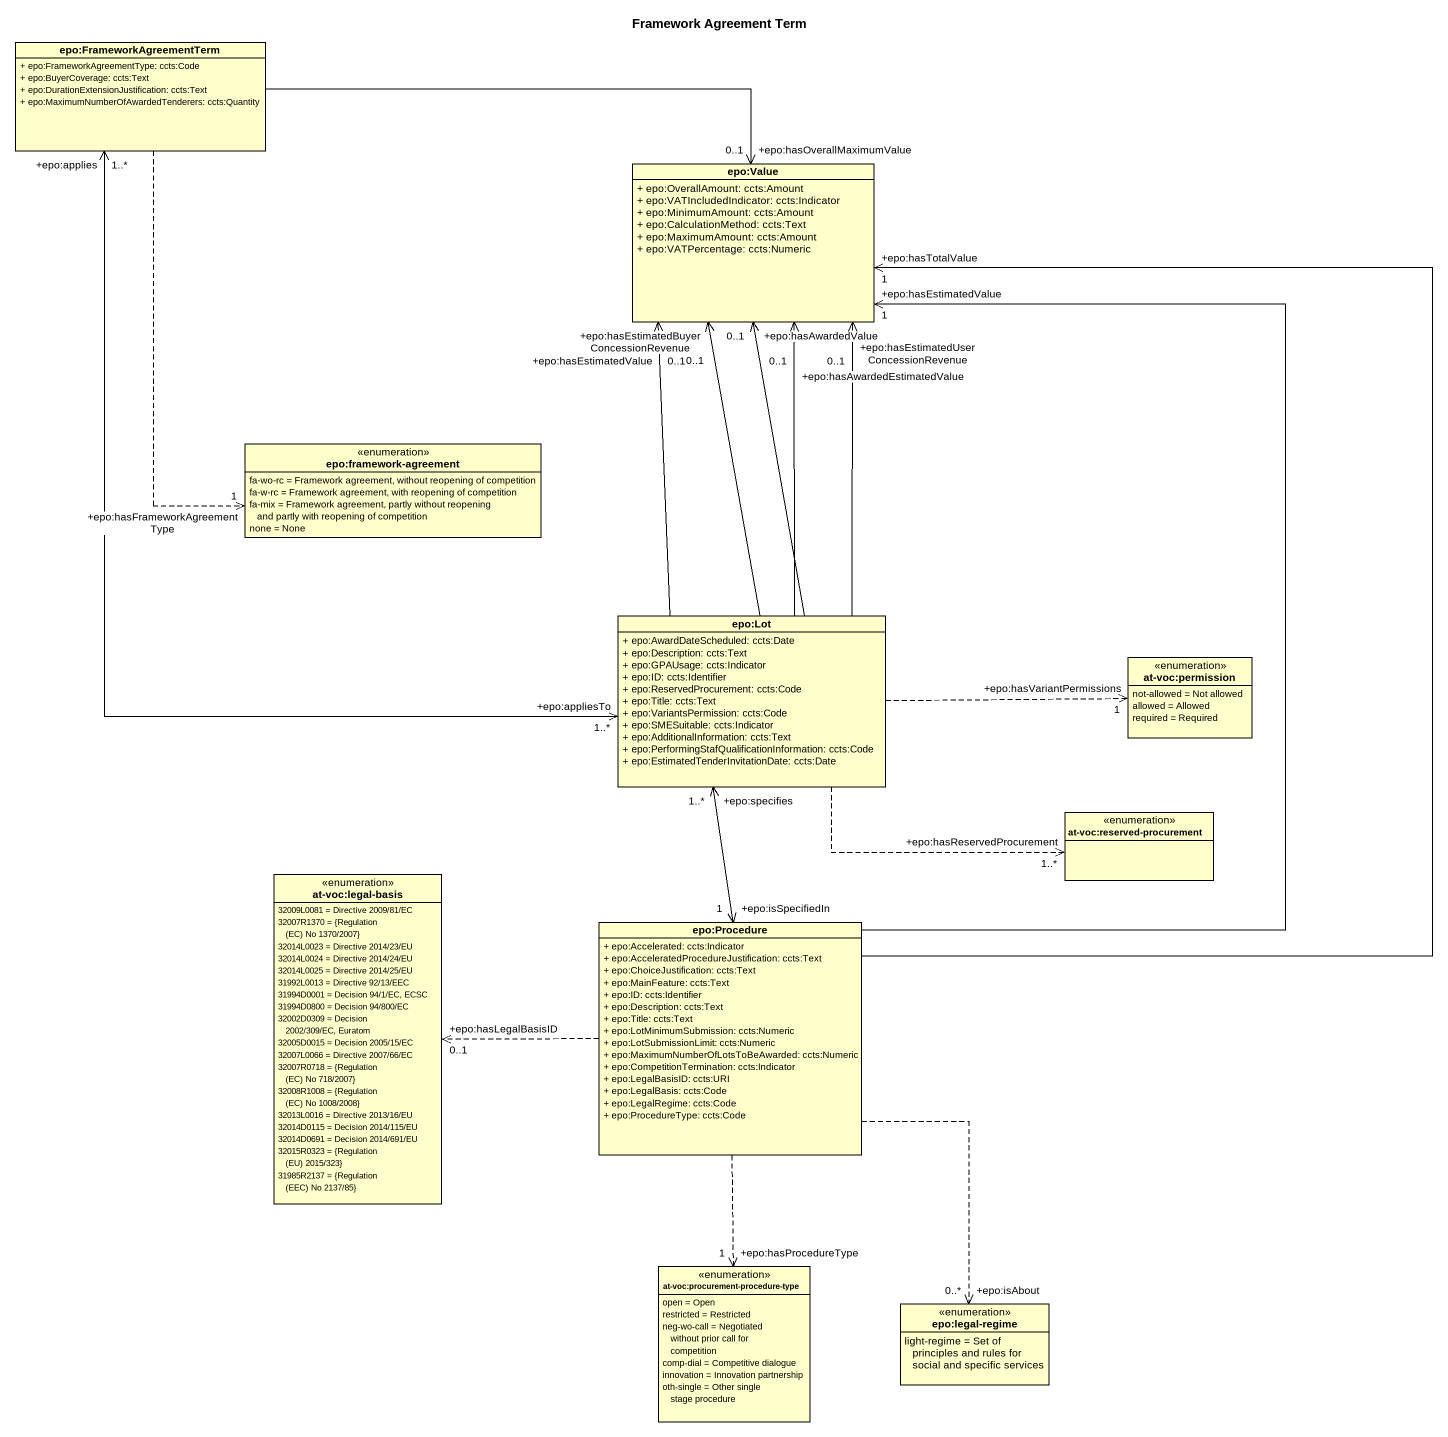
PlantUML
@startuml
title Framework Agreement Term
hide circle
hide empty members
skinparam classAttributeIconSize 0
class "epo:FrameworkAgreementTerm" as epo_FrameworkAgreementTerm {
  + epo:FrameworkAgreementType: ccts:Code
  + epo:BuyerCoverage: ccts:Text
  + epo:DurationExtensionJustification: ccts:Text
  + epo:MaximumNumberOfAwardedTenderers: ccts:Quantity
}
class "epo:Value" as epo_Value {
  + epo:OverallAmount: ccts:Amount
  + epo:VATIncludedIndicator: ccts:Indicator
  + epo:MinimumAmount: ccts:Amount
  + epo:CalculationMethod: ccts:Text
  + epo:MaximumAmount: ccts:Amount
  + epo:VATPercentage: ccts:Numeric
}
enum "epo:framework-agreement" as epo_framework_agreement {
  fa-wo-rc = Framework agreement, without reopening of competition
  fa-w-rc = Framework agreement, with reopening of competition
  fa-mix = Framework agreement, partly without reopening and partly with reopening of competition
  none = None
}
class "epo:Lot" as epo_Lot {
  + epo:AwardDateScheduled: ccts:Date
  + epo:Description: ccts:Text
  + epo:GPAUsage: ccts:Indicator
  + epo:ID: ccts:Identifier
  + epo:ReservedProcurement: ccts:Code
  + epo:Title: ccts:Text
  + epo:VariantsPermission: ccts:Code
  + epo:SMESuitable: ccts:Indicator
  + epo:AdditionalInformation: ccts:Text
  + epo:PerformingStafQualificationInformation: ccts:Code
  + epo:EstimatedTenderInvitationDate: ccts:Date
}
enum "at-voc:permission" as at_voc_permission {
  not-allowed = Not allowed
  allowed = Allowed
  required = Required
}
enum "at-voc:reserved-procurement" as at_voc_reserved_procurement
enum "at-voc:legal-basis" as at_voc_legal_basis {
  32009L0081 = Directive 2009/81/EC
  {field} 32007R1370 = {Regulation (EC) No 1370/2007}
  32014L0023 = Directive 2014/23/EU
  32014L0024 = Directive 2014/24/EU
  32014L0025 = Directive 2014/25/EU
  31992L0013 = Directive 92/13/EEC
  31994D0001 = Decision 94/1/EC, ECSC
  31994D0800 = Decision 94/800/EC
  32002D0309 = Decision 2002/309/EC, Euratom
  32005D0015 = Decision 2005/15/EC
  32007L0066 = Directive 2007/66/EC
  {field} 32007R0718 = {Regulation (EC) No 718/2007}
  {field} 32008R1008 = {Regulation (EC) No 1008/2008}
  32013L0016 = Directive 2013/16/EU
  32014D0115 = Decision 2014/115/EU
  32014D0691 = Decision 2014/691/EU
  {field} 32015R0323 = {Regulation (EU) 2015/323}
  {field} 31985R2137 = {Regulation (EEC) No 2137/85}
}
class "epo:Procedure" as epo_Procedure {
  + epo:Accelerated: ccts:Indicator
  + epo:AcceleratedProcedureJustification: ccts:Text
  + epo:ChoiceJustification: ccts:Text
  + epo:MainFeature: ccts:Text
  + epo:ID: ccts:Identifier
  + epo:Description: ccts:Text
  + epo:Title: ccts:Text
  + epo:LotMinimumSubmission: ccts:Numeric
  + epo:LotSubmissionLimit: ccts:Numeric
  + epo:MaximumNumberOfLotsToBeAwarded: ccts:Numeric
  + epo:CompetitionTermination: ccts:Indicator
  + epo:LegalBasisID: ccts:URI
  + epo:LegalBasis: ccts:Code
  + epo:LegalRegime: ccts:Code
  + epo:ProcedureType: ccts:Code
}
enum "at-voc:procurement-procedure-type" as at_voc_procurement {
  open = Open
  restricted = Restricted
  neg-wo-call = Negotiated without prior call for competition
  comp-dial = Competitive dialogue
  innovation = Innovation partnership
  oth-single = Other single stage procedure
}
enum "epo:legal-regime" as epo_legal_regime {
  light-regime = Set of principles and rules for social and specific services
}
epo_FrameworkAgreementTerm -right-> "+epo:hasOverallMaximumValue\n0..1" epo_Value
epo_FrameworkAgreementTerm ..> "+epo:hasFrameworkAgreementType\n1" epo_framework_agreement
epo_FrameworkAgreementTerm "+epo:applies\n1..*" <--> "+epo:appliesTo\n1..*" epo_Lot
epo_Lot -up-> "+epo:hasAwardedValue\n0..1" epo_Value
epo_Lot -up-> "+epo:hasEstimatedBuyerConcessionRevenue\n0..1" epo_Value
epo_Lot -up-> "+epo:hasEstimatedUserConcessionRevenue\n0..1" epo_Value
epo_Lot -up-> "+epo:hasEstimatedValue\n0..1" epo_Value
epo_Lot -up-> "+epo:hasAwardedEstimatedValue\n0..1" epo_Value
epo_Lot .right.> "+epo:hasVariantPermissions\n1" at_voc_permission
epo_Lot .right.> "+epo:hasReservedProcurement\n1..*" at_voc_reserved_procurement
epo_Procedure -up-> "+epo:hasTotalValue\n1" epo_Value
epo_Procedure -up-> "+epo:hasEstimatedValue\n1" epo_Value
epo_Procedure "+epo:isSpecifiedIn\n1" <-up-> "+epo:specifies\n1..*" epo_Lot
epo_Procedure .left.> "+epo:hasLegalBasisID\n0..1" at_voc_legal_basis
epo_Procedure ..> "+epo:hasProcedureType\n1" at_voc_procurement
epo_Procedure ..> "+epo:isAbout\n0..*" epo_legal_regime
@enduml
